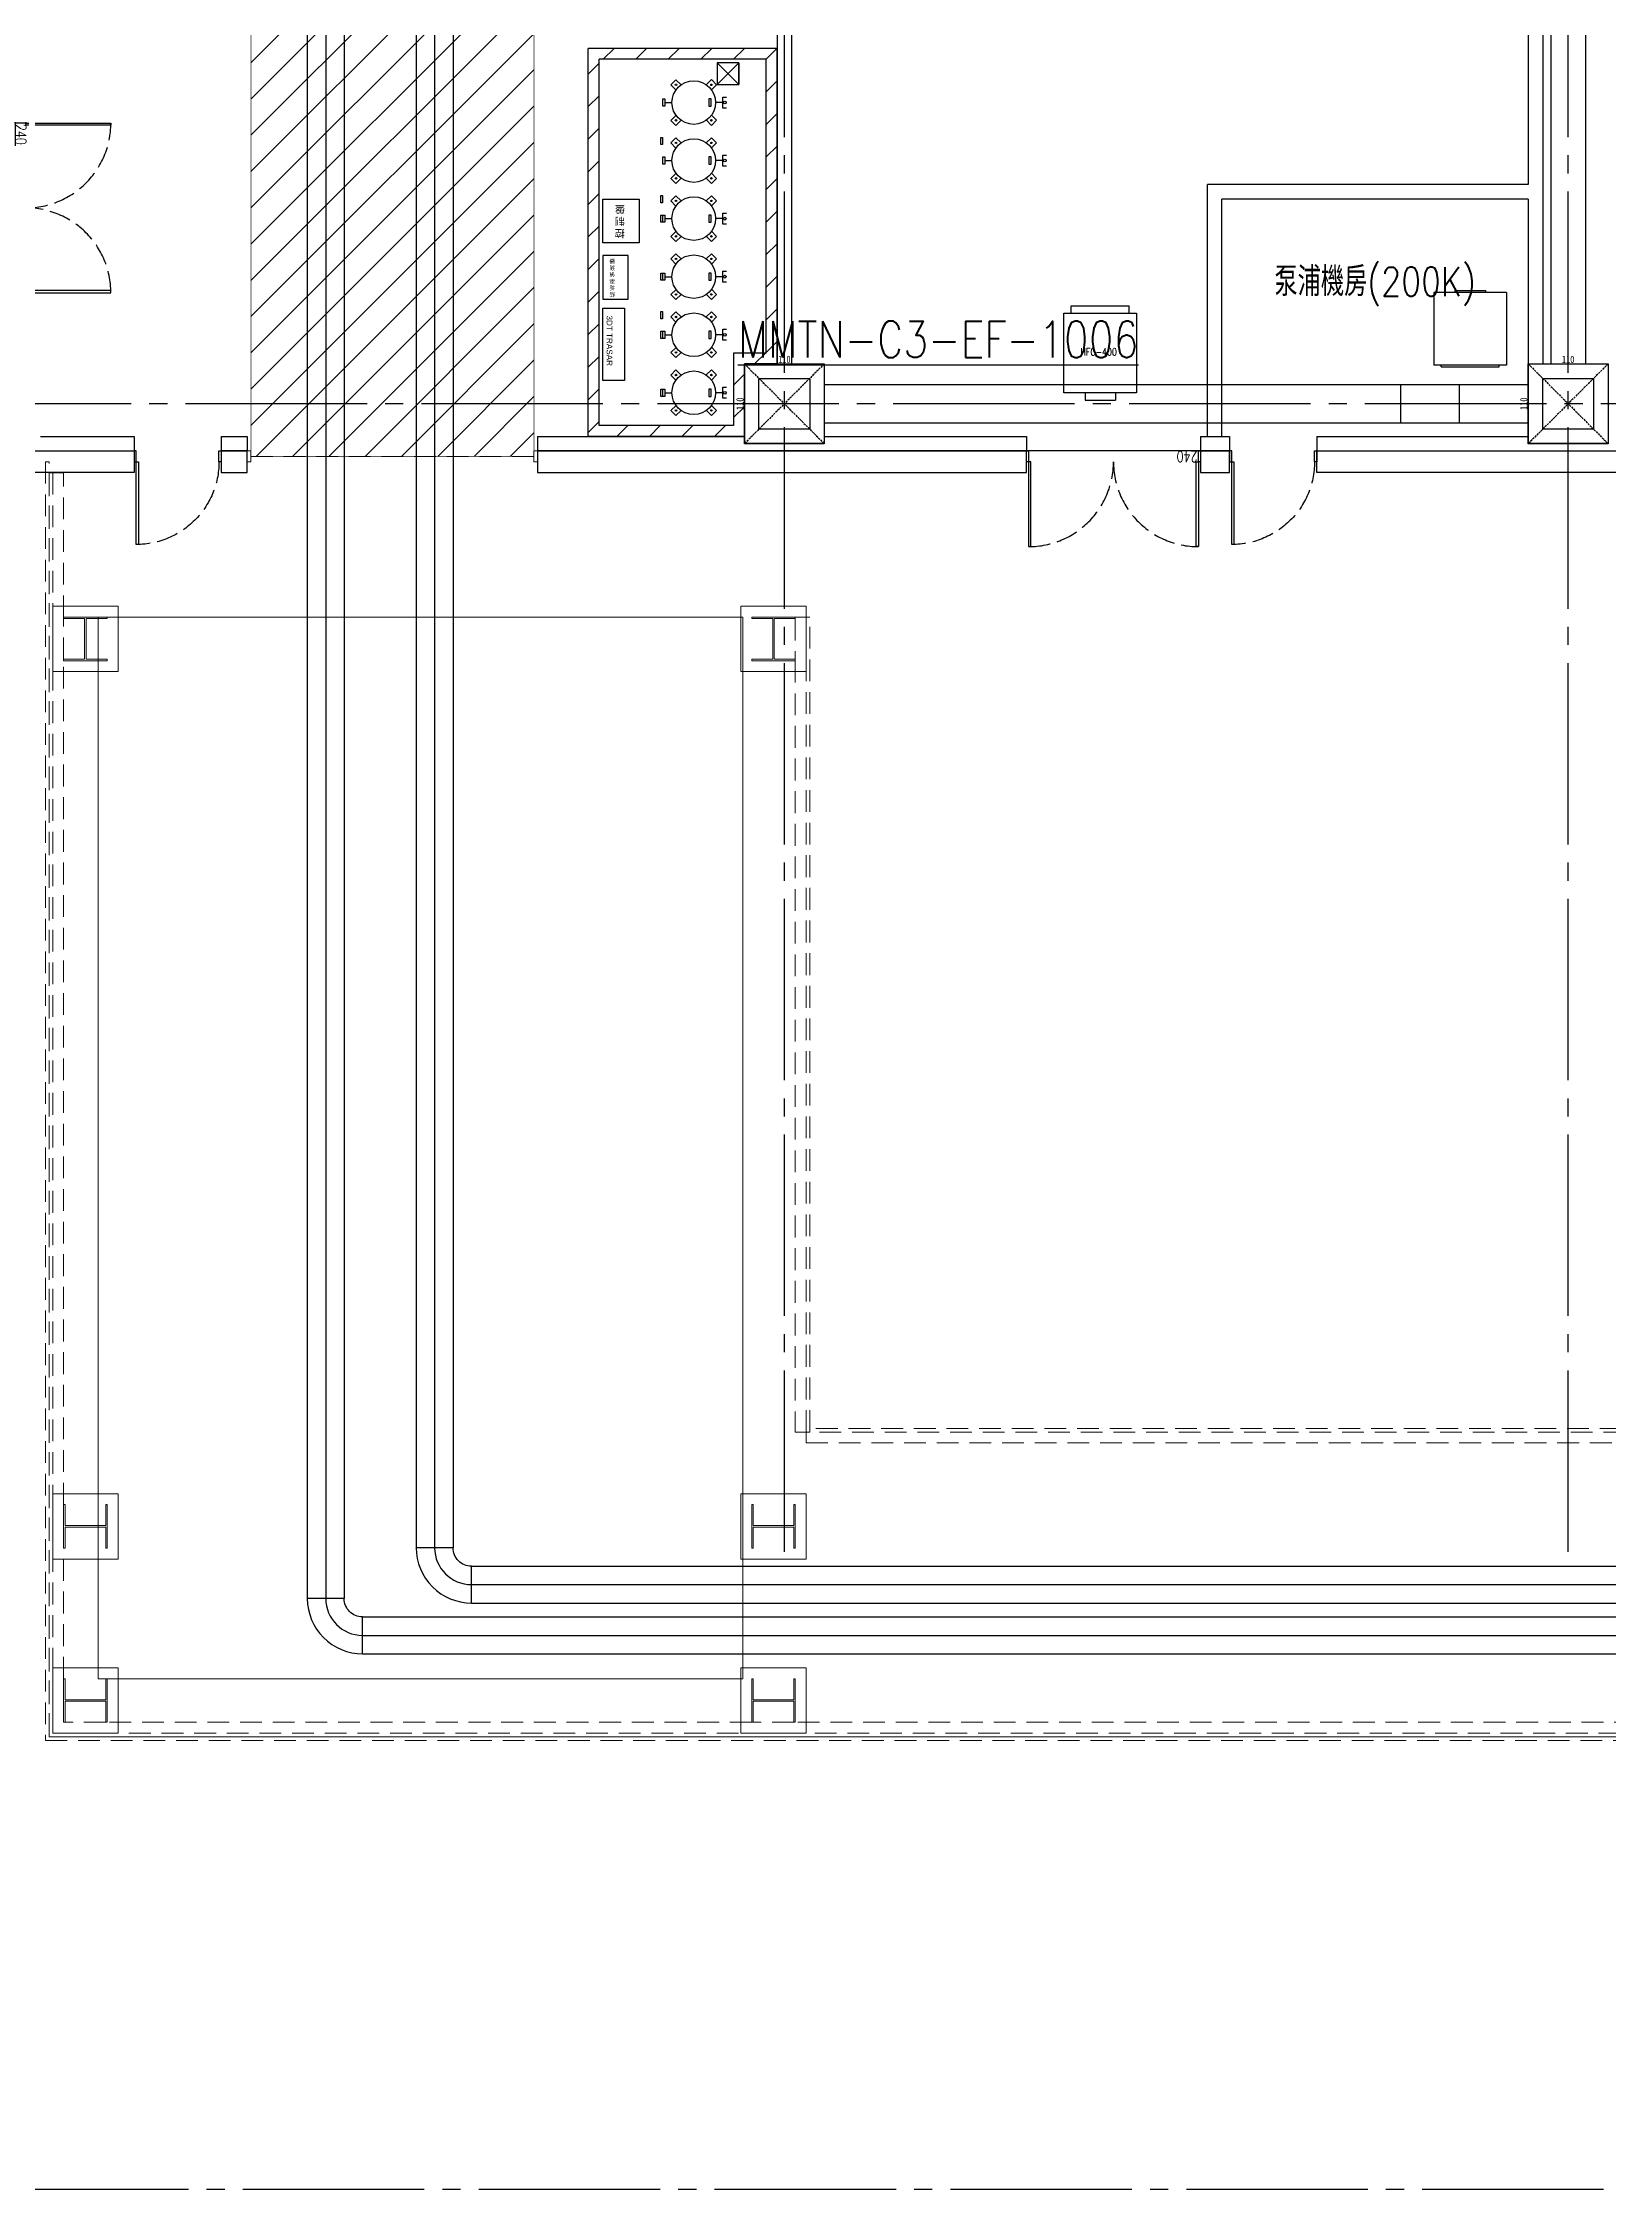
# Model space of a CAD drawing. Extents: x -18489 to 27370, y -8745 to 11880.
# Drawn here: x -16140 to -13983, y -1599 to 1360 of the extents above; entities that cross this region are included whole.
import ezdxf
from ezdxf.enums import TextEntityAlignment as Align

# ---------------------------------------------------------------- set-up
doc = ezdxf.new("R2010")
doc.units = 0
doc.header["$LTSCALE"] = 100
for name, pattern in [('X-CUB3-L10$0$4', [2, 1.25, -0.25, 0.25, -0.25]), ('X-CUB3-L10$0$COL-CEN-LIN', [3.25, 2.5, -0.25, 0.25, -0.25]), ('X-CUB3-L10$0$HIDDEN', [0.4, 0.3, -0.1]), ('X-CUB3-L10$0$JJP_虛線(退縮線、投影線、地下室範圍、非屬本工程、圖面分區)', [0.45, 0.3, -0.15])]:
    doc.linetypes.add(name, pattern=pattern)
for name, color, linetype in [('188K-SM-03-F10-MECH-EQ-Y2257103$0$0 Xref', 8, 'Continuous'), ('188K-SM-03-F10-MECH-EQ-Y2257103$0$Micron CUP L10 CDA EQU$0$M MOVE-IN AREA', 8, 'Continuous'), ('188K-SM-03-F10-MECH-EQ-Y2257103$0$Micron CUP L10 HVAC EQU$0$M-MECH-EQU', 136, 'Continuous'), ('188K-SM-03-F10-MECH-EQ-Y2257103$0$Micron CUP L10 HVAC EQU$0$M-PHASE1 AREA', 252, 'Continuous'), ('188K-SM-07-F10-MECH-WWR-PIPE-Y2257103$0$M-P-PIPE-29', 6, 'Continuous'), ('188K-SM-07-F10-MECH-WWR-PIPE-Y2257103$0$M-P-PIPE-35', 1, 'Continuous'), ('X-CUB3-L10$0$A-WALL-EX.Newcub', 8, 'Continuous'), ('X-CUB3-L10$0$BEAM-RC(P)', 8, 'Continuous'), ('X-CUB3-L10$0$CCL', 8, 'X-CUB3-L10$0$COL-CEN-LIN'), ('X-CUB3-L10$0$COL', 8, 'Continuous'), ('X-CUB3-L10$0$COL-S', 8, 'Continuous'), ('X-CUB3-L10$0$Door', 8, 'Continuous'), ('X-CUB3-L10$0$S-管架新.Newcub', 8, 'Continuous'), ('X-CUB3-L10$0$S-管橋立面.Newcub', 8, 'Continuous'), ('X-CUB3-L10$0$S-管橋結構.Newcub', 8, 'Continuous'), ('X-CUB3-L10$0$SITE-BDG', 8, 'X-CUB3-L10$0$4'), ('X-CUB3-L10$0$WALL-DR', 8, 'Continuous'), ('X-CUB3-L10$0$WALL-G', 8, 'Continuous'), ('X-CUB3-L10$0$WALL-RC', 8, 'Continuous')]:
    doc.layers.add(name, color=color, linetype=linetype)
doc.styles.add('188K-SM-03-F10-MECH-EQ-Y2257103$0$Micron CUP L10 HVAC EQU$0$14P5-XCMMQ10$0$14P5-XCMMQ10$0$W', font='SIMPLEX')
doc.styles.add('188K-SM-03-F10-MECH-EQ-Y2257103$0$Micron CUP L10 HVAC EQU$0$AA-TXT', font='simplex.shx', dxfattribs={"bigfont": 'china.shx'})
doc.styles.add('188K-SM-03-F10-MECH-EQ-Y2257103$0$Micron CUP L10 HVAC EQU$0$DAYUS', font='simplex', dxfattribs={"width": 0.8, "bigfont": 'DAYUXP'})
doc.styles.add('188K-SM-03-F10-MECH-EQ-Y2257103$0$Micron CUP L10 HVAC EQU$0$Standard', font='arial.ttf')
doc.styles.add('X-CUB3-L10$0$CHINA', font='simplex.shx', dxfattribs={"width": 0.75, "bigfont": 'chineset.shx'})
doc.styles.add('X-CUB3-L10$0$DIM', font='', dxfattribs={"width": 0.8})
doc.styles.get('X-CUB3-L10$0$DIM').set_extended_font_data('MingLiU')
doc.dimstyles.new('X-CUB3-L10$0$0-Defpoint', dxfattribs={"dimtxt": 15, "dimasz": 0.5, "dimexe": 0.5, "dimexo": 0.5, "dimgap": 0.5, "dimtad": 1, "dimdsep": 46, "dimtxsty": 'X-CUB3-L10$0$CHINA', "dimblk": 'X-CUB3-L10$0$_None', "dimcen": 10, "dimclrd": 256, "dimclre": 256, "dimclrt": 256, "dimadec": 0, "dimazin": 0, "dimtfac": 1, "dimtix": 1, "dimtmove": 2, "dimatfit": 3, "dimldrblk": 'X-CUB3-L10$0$_None', "dimfxl": 0.5, "dimtolj": 1, "dimtzin": 0, "dimarcsym": 0})
doc.dimstyles.new('X-CUB3-L10$0$JJP_005_defpoint', dxfattribs={"dimtxt": 20, "dimasz": 0.5, "dimexe": 0.5, "dimexo": 0.5, "dimgap": 0.5, "dimtad": 1, "dimdsep": 46, "dimtxsty": 'X-CUB3-L10$0$DIM', "dimblk": 'X-CUB3-L10$0$_None', "dimcen": 10, "dimclrd": 256, "dimclre": 256, "dimclrt": 256, "dimadec": 0, "dimazin": 0, "dimtfac": 1, "dimtix": 1, "dimtmove": 2, "dimatfit": 3, "dimldrblk": 'X-CUB3-L10$0$_None', "dimfxl": 0.5, "dimtolj": 1, "dimtzin": 0, "dimarcsym": 0})

# ---------------------------------------------------------------- blocks, each defined once
blk = doc.blocks.new('*D451')
at = {"layer": 'DefPoints', "lineweight": -2, "transparency": 16777216}
blk.add_line((0, 0), (110, 0), dxfattribs=at)
at = {"layer": 'DefPoints', "color": 0, "transparency": 16777216}
for p in [(0, 0), (110, 0), (110, 0)]:
    blk.add_point(p, dxfattribs=at)
at = {"layer": 'DefPoints', "transparency": 16777216, "insert": (55, 6.1), "char_height": 10, "attachment_point": 5, "style": 'X-CUB3-L10$0$DIM'}
blk.add_mtext('\\A1;110', dxfattribs=at)
blk = doc.blocks.new('X-CUB3-L10$0$_None')
blk = doc.blocks.new('*D452')
at = {"layer": 'DefPoints', "lineweight": -2, "transparency": 16777216}
blk.add_line((0, 0), (0, -110), dxfattribs=at)
at = {"layer": 'DefPoints', "color": 0, "transparency": 16777216}
for p in [(0, 0), (0, -110), (0, -110)]:
    blk.add_point(p, dxfattribs=at)
at = {"layer": 'DefPoints', "transparency": 16777216, "insert": (-6.1, -55), "char_height": 10, "attachment_point": 5, "rotation": 90, "style": 'X-CUB3-L10$0$DIM'}
blk.add_mtext('\\A1;110', dxfattribs=at)
blk = doc.blocks.new('X-CUB3-L10$0$板_2_1', base_point=(-16063.5, -895))
at = {"layer": 'X-CUB3-L10$0$S-管架新.Newcub', "color": 15, "lineweight": 0, "flags": 128}
blk.add_lwpolyline([(-16063.5, -895), (-15175.5, -895), (-15175.5, -715), (-15175.5, 568.3), (-16063.5, 568.3)], close=True, dxfattribs=at)
blk = doc.blocks.new('X-CUB3-L10$0$牆_46_1', base_point=(-16111.2, 767.4))
at = {"layer": 'X-CUB3-L10$0$S-管橋立面.Newcub', "color": 12, "linetype": 'X-CUB3-L10$0$JJP_虛線(退縮線、投影線、地下室範圍、非屬本工程、圖面分區)', "lineweight": 0}
for p, q in [((-16126.2, 767.4), (-16126.2, -955)), ((-16126.2, -955), (-16126.2, -970))]:
    blk.add_line(p, q, dxfattribs=at)
at = {"layer": 'X-CUB3-L10$0$S-管橋立面.Newcub', "color": 12, "linetype": 'X-CUB3-L10$0$JJP_虛線(退縮線、投影線、地下室範圍、非屬本工程、圖面分區)', "lineweight": 0, "flags": 128}
for points in [[(-16131.2, 767.4), (-16131.2, -970)], [(-16131.2, 767.4), (-16126.2, 767.4)], [(-16126.2, 767.4), (-16111.2, 767.4)], [(-16111.2, 568.3), (-16111.2, 767.4)], [(-16111.2, 510.3), (-16111.2, 566.3)], [(-16111.2, -655), (-16111.2, 508.3)], [(-16111.2, -895), (-16111.2, -715)]]:
    blk.add_lwpolyline(points, dxfattribs=at)
blk = doc.blocks.new('X-CUB3-L10$0$牆_47_1', base_point=(-15088.1, -570))
at = {"layer": 'X-CUB3-L10$0$S-管橋立面.Newcub', "color": 12, "linetype": 'X-CUB3-L10$0$JJP_虛線(退縮線、投影線、地下室範圍、非屬本工程、圖面分區)', "lineweight": 0}
blk.add_line((-9414.6, -555), (-15088.1, -555), dxfattribs=at)
at = {"layer": 'X-CUB3-L10$0$S-管橋立面.Newcub', "color": 12, "linetype": 'X-CUB3-L10$0$JJP_虛線(退縮線、投影線、地下室範圍、非屬本工程、圖面分區)', "lineweight": 0, "flags": 128}
for points in [[(-9419.6, -550), (-15088.1, -550)], [(-15088.1, -550), (-15088.1, -555)], [(-15088.1, -555), (-15088.1, -570)], [(-15088.1, -570), (-9399.6, -570)]]:
    blk.add_lwpolyline(points, dxfattribs=at)
blk = doc.blocks.new('X-CUB3-L10$0$牆_48_1', base_point=(-15103.1, 568.3))
at = {"layer": 'X-CUB3-L10$0$S-管橋立面.Newcub', "color": 12, "linetype": 'X-CUB3-L10$0$JJP_虛線(退縮線、投影線、地下室範圍、非屬本工程、圖面分區)', "lineweight": 0}
blk.add_line((-15088.1, -555), (-15088.1, 568.3), dxfattribs=at)
at = {"layer": 'X-CUB3-L10$0$S-管橋立面.Newcub', "color": 12, "linetype": 'X-CUB3-L10$0$JJP_虛線(退縮線、投影線、地下室範圍、非屬本工程、圖面分區)', "lineweight": 0, "flags": 128}
for points in [[(-15088.1, 568.3), (-15103.1, 568.3)], [(-15103.1, 566.3), (-15103.1, 510.3)], [(-15083.1, 568.3), (-15088.1, 568.3)], [(-15083.1, -555), (-15083.1, 568.3)], [(-15103.1, 508.3), (-15103.1, -555)], [(-15088.1, -555), (-15103.1, -555)], [(-15083.1, -555), (-15088.1, -555)]]:
    blk.add_lwpolyline(points, dxfattribs=at)
blk = doc.blocks.new('X-CUB3-L10$0$牆_210_1', base_point=(-16131.2, 782.4))
at = {"layer": 'X-CUB3-L10$0$A-WALL-EX.Newcub', "color": 12, "linetype": 'X-CUB3-L10$0$JJP_虛線(退縮線、投影線、地下室範圍、非屬本工程、圖面分區)', "lineweight": 0, "flags": 128}
for points in [[(-16136.2, 782.4), (-16136.2, -975)], [(-16136.2, 782.4), (-16131.2, 782.4)], [(-16131.2, -975), (-16131.2, 782.4)]]:
    blk.add_lwpolyline(points, dxfattribs=at)
blk = doc.blocks.new('X-CUB3-L10$0$柱_35_1', base_point=(-16111.2, -685))
at = {"layer": 'X-CUB3-L10$0$S-管橋結構.Newcub', "color": 2, "lineweight": 0, "flags": 128}
blk.add_lwpolyline([(-16111.2, -715), (-16109.2, -715), (-16109.2, -686), (-16053.2, -686), (-16053.2, -715), (-16051.2, -715), (-16051.2, -655), (-16053.2, -655), (-16053.2, -684), (-16109.2, -684), (-16109.2, -655), (-16111.2, -655)], close=True, dxfattribs=at)
blk = doc.blocks.new('X-CUB3-L10$0$柱_36_1', base_point=(-15103.1, -925))
at = {"layer": 'X-CUB3-L10$0$S-管橋結構.Newcub', "color": 2, "lineweight": 0, "flags": 128}
blk.add_lwpolyline([(-15103.1, -895), (-15105.1, -895), (-15105.1, -924), (-15161.1, -924), (-15161.1, -895), (-15163.1, -895), (-15163.1, -955), (-15161.1, -955), (-15161.1, -926), (-15105.1, -926), (-15105.1, -955), (-15103.1, -955)], close=True, dxfattribs=at)
blk = doc.blocks.new('X-CUB3-L10$0$柱_37_1', base_point=(-15103.1, -685))
at = {"layer": 'X-CUB3-L10$0$S-管橋結構.Newcub', "color": 2, "lineweight": 0, "flags": 128}
blk.add_lwpolyline([(-15103.1, -655), (-15105.1, -655), (-15105.1, -684), (-15161.1, -684), (-15161.1, -655), (-15163.1, -655), (-15163.1, -715), (-15161.1, -715), (-15161.1, -686), (-15105.1, -686), (-15105.1, -715), (-15103.1, -715)], close=True, dxfattribs=at)
blk = doc.blocks.new('X-CUB3-L10$0$柱_39_1', base_point=(-15133.1, 568.3))
at = {"layer": 'X-CUB3-L10$0$S-管橋結構.Newcub', "color": 2, "lineweight": 0, "flags": 128}
blk.add_lwpolyline([(-15163.1, 568.3), (-15163.1, 566.3), (-15134.1, 566.3), (-15134.1, 510.3), (-15163.1, 510.3), (-15163.1, 508.3), (-15103.1, 508.3), (-15103.1, 510.3), (-15132.1, 510.3), (-15132.1, 566.3), (-15103.1, 566.3), (-15103.1, 568.3)], close=True, dxfattribs=at)
blk = doc.blocks.new('X-CUB3-L10$0$柱_40_1', base_point=(-16111.2, -925))
at = {"layer": 'X-CUB3-L10$0$S-管橋結構.Newcub', "color": 2, "lineweight": 0, "flags": 128}
blk.add_lwpolyline([(-16111.2, -955), (-16109.2, -955), (-16109.2, -926), (-16053.2, -926), (-16053.2, -955), (-16051.2, -955), (-16051.2, -895), (-16053.2, -895), (-16053.2, -924), (-16109.2, -924), (-16109.2, -895), (-16111.2, -895)], close=True, dxfattribs=at)
blk = doc.blocks.new('X-CUB3-L10$0$柱_41_1', base_point=(-16081.2, -685))
at = {"layer": 'X-CUB3-L10$0$S-管橋結構.Newcub', "color": 1, "lineweight": 0, "flags": 128}
blk.add_lwpolyline([(-16126.2, -730), (-16036.2, -730), (-16036.2, -640), (-16126.2, -640)], close=True, dxfattribs=at)
blk = doc.blocks.new('X-CUB3-L10$0$柱_42_1', base_point=(-16081.2, -925))
at = {"layer": 'X-CUB3-L10$0$S-管橋結構.Newcub', "color": 1, "lineweight": 0, "flags": 128}
blk.add_lwpolyline([(-16126.2, -970), (-16036.2, -970), (-16036.2, -880), (-16126.2, -880)], close=True, dxfattribs=at)
blk = doc.blocks.new('X-CUB3-L10$0$柱_43_1', base_point=(-15133.1, -685))
at = {"layer": 'X-CUB3-L10$0$S-管橋結構.Newcub', "color": 1, "lineweight": 0, "flags": 128}
blk.add_lwpolyline([(-15178.1, -730), (-15088.1, -730), (-15088.1, -640), (-15178.1, -640)], close=True, dxfattribs=at)
blk = doc.blocks.new('X-CUB3-L10$0$柱_44_1', base_point=(-15133.1, -925))
at = {"layer": 'X-CUB3-L10$0$S-管橋結構.Newcub', "color": 1, "lineweight": 0, "flags": 128}
blk.add_lwpolyline([(-15178.1, -970), (-15088.1, -970), (-15088.1, -880), (-15178.1, -880)], close=True, dxfattribs=at)
blk = doc.blocks.new('X-CUB3-L10$0$柱_45_1', base_point=(-16081.2, 538.3))
at = {"layer": 'X-CUB3-L10$0$S-管橋結構.Newcub', "color": 1, "lineweight": 0, "flags": 128}
blk.add_lwpolyline([(-16126.2, 493.3), (-16036.2, 493.3), (-16036.2, 583.3), (-16126.2, 583.3)], close=True, dxfattribs=at)
blk = doc.blocks.new('X-CUB3-L10$0$柱_46_1', base_point=(-15133.1, 538.3))
at = {"layer": 'X-CUB3-L10$0$S-管橋結構.Newcub', "color": 1, "lineweight": 0, "flags": 128}
blk.add_lwpolyline([(-15178.1, 493.3), (-15088.1, 493.3), (-15088.1, 583.3), (-15178.1, 583.3)], close=True, dxfattribs=at)
blk = doc.blocks.new('*D474')
at = {"layer": 'DefPoints', "lineweight": -2, "transparency": 16777216}
blk.add_line((7569.4, 6793.1), (7809.4, 6793.1), dxfattribs=at)
at = {"layer": 'DefPoints', "color": 0, "transparency": 16777216}
for p in [(7569.4, 6793.1), (7809.4, 6793.1), (7809.4, 6793.1)]:
    blk.add_point(p, dxfattribs=at)
at = {"layer": 'DefPoints', "transparency": 16777216, "insert": (7588, 6801.1), "char_height": 15, "attachment_point": 5, "style": 'X-CUB3-L10$0$CHINA'}
blk.add_mtext('\\A1;240', dxfattribs=at)
blk = doc.blocks.new('*D470')
at = {"layer": 'DefPoints', "lineweight": -2, "transparency": 16777216}
blk.add_line((0, 0), (120, 0), dxfattribs=at)
at = {"layer": 'DefPoints', "color": 0, "transparency": 16777216}
for p in [(0, 0), (120, 0), (120, 0)]:
    blk.add_point(p, dxfattribs=at)
at = {"layer": 'DefPoints', "transparency": 16777216, "insert": (18.5, 8), "char_height": 15, "attachment_point": 5, "style": 'X-CUB3-L10$0$CHINA'}
blk.add_mtext('\\A1;120', dxfattribs=at)
blk = doc.blocks.new('188K-SM-03-F10-MECH-EQ-Y2257103$0$Micron CUP L10 HVAC EQU$0$HFC-315')
for p, q in [((31160.4, 20684.5), (31240.4, 20684.5)), ((31160.4, 20674.5), (31160.4, 20684.5)), ((31240.4, 20674.5), (31240.4, 20684.5)), ((31150.4, 20674.5), (31250.4, 20674.5)), ((31150.4, 20564.5), (31150.4, 20674.5)), ((31250.4, 20674.5), (31250.4, 20564.5)), ((31250.4, 20564.5), (31150.4, 20564.5)), ((31179.4, 20564.5), (31179.4, 20554.5)), ((31221.4, 20564.5), (31221.4, 20554.5)), ((31179.4, 20554.5), (31221.4, 20554.5))]:
    blk.add_line(p, q)
at = {"style": '188K-SM-03-F10-MECH-EQ-Y2257103$0$Micron CUP L10 HVAC EQU$0$DAYUS', "width": 0.8}
blk.add_text('HFC-400', height=9.96, dxfattribs=at).set_placement((31173.1, 20615.9))
blk = doc.blocks.new('188K-SM-03-F10-MECH-EQ-Y2257103$0$Micron CUP L10 HVAC EQU$0$A$C0c53ceb0')
at = {"layer": '188K-SM-03-F10-MECH-EQ-Y2257103$0$Micron CUP L10 HVAC EQU$0$M-PHASE1 AREA'}
h = blk.add_hatch(dxfattribs=at)
h.set_pattern_fill('ANSI31', color=256, scale=100)
h.set_pattern_definition([(45, (161431.5, -9174.57), (-224.5064, 224.5064), [])])
h.paths.add_polyline_path([(10150, 4350.00847), (7550.04413, 4350.00847), (7550.04413, -999.98311), (9700, -999.98311), (9700, -0.00002), (10150, -0.00002)])
h.paths.add_polyline_path([(10000, 4200.00847), (7700.04413, 4200.00847), (7700.04413, -849.98311), (9550, -849.98311), (9550, 149.99998), (10000, 149.99998)], flags=16)
for p, q in [((10150, 4350.00847), (7550.04413, 4350.00847)), ((7550.04413, -999.98311), (7550.04413, 4350.00847)), ((10000, 4200.00847), (7700.04413, 4200.00847)), ((7700.04413, -849.98311), (7700.04413, 4200.00847)), ((9625.55038, 4151.19392), (9325.55038, 3851.19392)), ((9325.55038, 4151.19392), (9625.55038, 3851.19392)), ((9625.55038, 4151.19392), (9625.55038, 3851.19392)), ((10000, 149.99998), (10000, 4200.00847)), ((10150, -0.00002), (10150, 4350.00847)), ((8687.08378, 3847.11945), (8757.79446, 3917.83013)), ((8757.79446, 3776.40877), (8687.08378, 3847.11945)), ((8757.79446, 3917.83013), (8828.50514, 3847.11945)), ((9175.53781, 3847.94184), (9246.24849, 3918.65252)), ((9246.24849, 3918.65252), (9316.95917, 3847.94184)), ((9316.95917, 3847.94184), (9246.24849, 3777.23116)), ((8602.3148, 3602.5991), (8702.3148, 3602.5991)), ((9402.3148, 3602.5991), (9302.3148, 3602.5991)), ((9402.3148, 3527.5991), (9402.3148, 3677.5991)), ((9402.3148, 3677.5991), (9452.3148, 3677.5991)), ((8758.38112, 3427.96704), (8687.67044, 3357.25636)), ((8687.67044, 3357.25636), (8756.97207, 3287.95474)), ((8756.97207, 3287.95474), (8827.68274, 3358.66541)), ((9176.12447, 3358.07876), (9246.83515, 3287.36808)), ((9317.54583, 3358.07876), (9246.83515, 3428.78943)), ((9246.83515, 3287.36808), (9317.54583, 3358.07876)), ((9452.3148, 3527.5991), (9402.3148, 3527.5991)), ((8687.08378, 3047.11945), (8757.79446, 3117.83013)), ((8757.79446, 2976.40877), (8687.08378, 3047.11945)), ((8757.79446, 3117.83013), (8828.50514, 3047.11945)), ((9175.53781, 3047.94184), (9246.24849, 3118.65252)), ((9246.24849, 3118.65252), (9316.95917, 3047.94184)), ((9316.95917, 3047.94184), (9246.24849, 2977.23116)), ((8602.3148, 2802.5991), (8702.3148, 2802.5991)), ((9402.3148, 2802.5991), (9302.3148, 2802.5991)), ((9402.3148, 2727.5991), (9402.3148, 2877.5991)), ((9402.3148, 2877.5991), (9452.3148, 2877.5991)), ((9452.3148, 2727.5991), (9402.3148, 2727.5991)), ((7700.04413, -261.29698), (7700.04413, 2662.32878)), ((8758.38112, 2627.96704), (8687.67044, 2557.25636)), ((8687.67044, 2557.25636), (8756.97207, 2487.95474)), ((8756.97207, 2487.95474), (8827.68274, 2558.66541)), ((9176.12447, 2558.07876), (9246.83515, 2487.36808)), ((9317.54583, 2558.07876), (9246.83515, 2628.78943)), ((9246.83515, 2487.36808), (9317.54583, 2558.07876)), ((8687.08378, 2247.11945), (8757.79446, 2317.83013)), ((8757.79446, 2176.40877), (8687.08378, 2247.11945)), ((8757.79446, 2317.83013), (8828.50514, 2247.11945)), ((9175.53781, 2247.94184), (9246.24849, 2318.65252)), ((9246.24849, 2318.65252), (9316.95917, 2247.94184)), ((9316.95917, 2247.94184), (9246.24849, 2177.23116)), ((9402.3148, 1927.5991), (9402.3148, 2077.5991)), ((9402.3148, 2077.5991), (9452.3148, 2077.5991)), ((8602.3148, 2002.5991), (8702.3148, 2002.5991)), ((8758.38112, 1827.96704), (8687.67044, 1757.25636)), ((9317.54583, 1758.07876), (9246.83515, 1828.78943)), ((9402.3148, 2002.5991), (9302.3148, 2002.5991)), ((9452.3148, 1927.5991), (9402.3148, 1927.5991)), ((8100.04413, 1493.11007), (7750.04413, 1493.11007)), ((8687.08378, 1447.11945), (8757.79446, 1517.83013)), ((8687.08378, 1447.11945), (8757.79446, 1517.83013)), ((8687.67044, 1757.25636), (8756.97207, 1687.95474)), ((8756.97207, 1687.95474), (8827.68274, 1758.66541)), ((8757.79446, 1517.83013), (8828.50514, 1447.11945)), ((8757.79446, 1517.83013), (8828.50514, 1447.11945)), ((9175.53781, 1447.94184), (9246.24849, 1518.65252)), ((9175.53781, 1447.94184), (9246.24849, 1518.65252)), ((9176.12447, 1758.07876), (9246.83515, 1687.36808)), ((9246.24849, 1518.65252), (9316.95917, 1447.94184)), ((9246.24849, 1518.65252), (9316.95917, 1447.94184)), ((9246.83515, 1687.36808), (9317.54583, 1758.07876)), ((8602.3148, 1202.5991), (8702.3148, 1202.5991)), ((8757.79446, 1376.40877), (8687.08378, 1447.11945)), ((8757.79446, 1376.40877), (8687.08378, 1447.11945)), ((9316.95917, 1447.94184), (9246.24849, 1377.23116)), ((9316.95917, 1447.94184), (9246.24849, 1377.23116)), ((9402.3148, 1202.5991), (9302.3148, 1202.5991)), ((9402.3148, 1127.5991), (9402.3148, 1277.5991)), ((9402.3148, 1277.5991), (9452.3148, 1277.5991)), ((8758.38112, 1027.96704), (8687.67044, 957.25636)), ((8687.67044, 957.25636), (8756.97207, 887.95474)), ((8756.97207, 887.95474), (8827.68274, 958.66541)), ((9176.12447, 958.07876), (9246.83515, 887.36808)), ((9317.54583, 958.07876), (9246.83515, 1028.78943)), ((9246.83515, 887.36808), (9317.54583, 958.07876)), ((9452.3148, 1127.5991), (9402.3148, 1127.5991)), ((20200, 984.79023), (19200, 984.79023)), ((19200, 984.79023), (19200, -15.20977)), ((19490, 1009.79023), (19910, 1009.79023)), ((19490, 1009.79023), (19490, 984.79023)), ((19910, 1009.79023), (19910, 984.79023)), ((20200, 984.79023), (20200, -15.20977)), ((8687.08378, 647.11945), (8757.79446, 717.83013)), ((8757.79446, 576.40877), (8687.08378, 647.11945)), ((8757.79446, 717.83013), (8828.50514, 647.11945)), ((9175.53781, 647.94184), (9246.24849, 718.65252)), ((9246.24849, 718.65252), (9316.95917, 647.94184)), ((9316.95917, 647.94184), (9246.24849, 577.23116)), ((8602.3148, 402.5991), (8702.3148, 402.5991)), ((9402.3148, 402.5991), (9302.3148, 402.5991)), ((9402.3148, 327.5991), (9402.3148, 477.5991)), ((9402.3148, 477.5991), (9452.3148, 477.5991)), ((9452.3148, 327.5991), (9402.3148, 327.5991)), ((8758.38112, 227.96704), (8687.67044, 157.25636)), ((8687.67044, 157.25636), (8756.97207, 87.95474)), ((8756.97207, 87.95474), (8827.68274, 158.66541)), ((9176.12447, 158.07876), (9246.83515, 87.36808)), ((9317.54583, 158.07876), (9246.83515, 228.78943)), ((9246.83515, 87.36808), (9317.54583, 158.07876)), ((9550, 149.99998), (9550, -849.98311)), ((10000, 149.99998), (9550, 149.99998)), ((8687.08378, -152.88055), (8757.79446, -82.16987)), ((8687.08378, -152.88055), (8757.79446, -82.16987)), ((8757.79446, -223.59123), (8687.08378, -152.88055)), ((8757.79446, -223.59123), (8687.08378, -152.88055)), ((8757.79446, -82.16987), (8828.50514, -152.88055)), ((8757.79446, -82.16987), (8828.50514, -152.88055)), ((9175.53781, -152.05816), (9246.24849, -81.34748)), ((9175.53781, -152.05816), (9246.24849, -81.34748)), ((9246.24849, -81.34748), (9316.95917, -152.05816)), ((9246.24849, -81.34748), (9316.95917, -152.05816)), ((9316.95917, -152.05816), (9246.24849, -222.76884)), ((9316.95917, -152.05816), (9246.24849, -222.76884)), ((9700, -0.00002), (9700, -999.98311)), ((10150, -0.00002), (9700, -0.00002)), ((20200, -15.20977), (19200, -15.20977)), ((19300, -40.20977), (19300, -15.20977)), ((19300, -40.20977), (20100, -40.20977)), ((20100, -40.20977), (20100, -15.20977)), ((8602.3148, -397.4009), (8702.3148, -397.4009)), ((8758.38112, -572.03296), (8687.67044, -642.74364)), ((9317.54583, -641.92124), (9246.83515, -571.21057)), ((9402.3148, -397.4009), (9302.3148, -397.4009)), ((9402.3148, -472.4009), (9402.3148, -322.4009)), ((9402.3148, -322.4009), (9452.3148, -322.4009)), ((9452.3148, -472.4009), (9402.3148, -472.4009)), ((9550, -849.98311), (7700.04413, -849.98311)), ((8687.67044, -642.74364), (8756.97207, -712.04526)), ((8756.97207, -712.04526), (8827.68274, -641.33459)), ((9176.12447, -641.92124), (9246.83515, -712.63192)), ((9246.83515, -712.63192), (9317.54583, -641.92124)), ((9700, -999.98311), (7550.04413, -999.98311))]:
    blk.add_line(p, q, dxfattribs=at)
for points in [[(9325.55038, 3851.19392), (9625.55038, 3851.19392), (9625.55038, 4151.19392), (9325.55038, 4151.19392)], [(8602.3148, 3652.5991), (8602.3148, 3552.5991), (8577.3148, 3552.5991), (8577.3148, 3652.5991)], [(9212.3148, 3552.5991), (9242.3148, 3552.5991), (9242.3148, 3652.53614), (9212.3148, 3652.5991)], [(8574.3148, 3122.5991), (8574.3148, 3022.5991), (8549.3148, 3022.5991), (8549.3148, 3122.5991)], [(8602.3148, 2852.5991), (8602.3148, 2752.5991), (8577.3148, 2752.5991), (8577.3148, 2852.5991)], [(9212.3148, 2752.5991), (9242.3148, 2752.5991), (9242.3148, 2852.53614), (9212.3148, 2852.5991)], [(7750.04413, 2270.92954), (8250.04413, 2270.92954), (8250.04413, 1670.92947), (7750.04413, 1670.92947)], [(8574.3148, 2322.5991), (8574.3148, 2222.5991), (8549.3148, 2222.5991), (8549.3148, 2322.5991)], [(8574.3148, 2052.5991), (8574.3148, 1952.5991), (8549.3148, 1952.5991), (8549.3148, 2052.5991)], [(8602.3148, 2052.5991), (8602.3148, 1952.5991), (8577.3148, 1952.5991), (8577.3148, 2052.5991)], [(9212.3148, 1952.5991), (9242.3148, 1952.5991), (9242.3148, 2052.53614), (9212.3148, 2052.5991)], [(8574.3148, 1252.5991), (8574.3148, 1152.5991), (8549.3148, 1152.5991), (8549.3148, 1252.5991)], [(8602.3148, 1252.5991), (8602.3148, 1152.5991), (8577.3148, 1152.5991), (8577.3148, 1252.5991)], [(9212.3148, 1152.5991), (9242.3148, 1152.5991), (9242.3148, 1252.53614), (9212.3148, 1252.5991)], [(7750.04413, 769.4843), (8050.04413, 769.4843), (8050.04413, -230.5157), (7750.04413, -230.5157)], [(8574.3148, 722.5991), (8574.3148, 622.5991), (8549.3148, 622.5991), (8549.3148, 722.5991)], [(8574.3148, 452.5991), (8574.3148, 352.5991), (8549.3148, 352.5991), (8549.3148, 452.5991)], [(8602.3148, 452.5991), (8602.3148, 352.5991), (8577.3148, 352.5991), (8577.3148, 452.5991)], [(9212.3148, 352.5991), (9242.3148, 352.5991), (9242.3148, 452.53614), (9212.3148, 452.5991)], [(8574.3148, -347.4009), (8574.3148, -447.4009), (8549.3148, -447.4009), (8549.3148, -347.4009)], [(8602.3148, -347.4009), (8602.3148, -447.4009), (8577.3148, -447.4009), (8577.3148, -347.4009)], [(9212.3148, -447.4009), (9242.3148, -447.4009), (9242.3148, -347.46386), (9212.3148, -347.4009)]]:
    blk.add_lwpolyline(points, close=True, dxfattribs=at)
at = {"layer": '188K-SM-03-F10-MECH-EQ-Y2257103$0$Micron CUP L10 HVAC EQU$0$M-PHASE1 AREA', "elevation": 0}
blk.add_lwpolyline([(8100.04413, 1493.11007), (7750.04413, 1493.11007), (7750.04413, 893.11007), (8100.04413, 893.11007)], close=True, dxfattribs=at)
at = {"layer": '188K-SM-03-F10-MECH-EQ-Y2257103$0$Micron CUP L10 HVAC EQU$0$M-PHASE1 AREA'}
for centre, radius in [((9002.3148, 3602.5991), 300), ((8757.79446, 3847.11945), 10), ((9246.95302, 3847.23731), 10), ((9431.78786, 3602.5991), 19), ((8757.67659, 3357.96089), 10), ((9246.83515, 3358.07876), 10), ((9002.3148, 2802.5991), 300), ((8757.79446, 3047.11945), 10), ((9246.95302, 3047.23731), 10), ((9431.78786, 2802.5991), 19), ((8757.67659, 2557.96089), 10), ((9246.83515, 2558.07876), 10), ((9002.3148, 2002.5991), 300), ((8757.79446, 2247.11945), 10), ((9246.95302, 2247.23731), 10), ((9431.78786, 2002.5991), 19), ((9002.3148, 1202.5991), 300), ((8757.67659, 1757.96089), 10), ((9246.83515, 1758.07876), 10), ((8757.79446, 1447.11945), 10), ((8757.79446, 1447.11945), 10), ((9246.95302, 1447.23731), 10), ((9246.95302, 1447.23731), 10), ((9431.78786, 1202.5991), 19), ((8757.67659, 957.96089), 10), ((9246.83515, 958.07876), 10), ((9002.3148, 402.5991), 300), ((8757.79446, 647.11945), 10), ((9246.95302, 647.23731), 10), ((9431.78786, 402.5991), 19), ((8757.67659, 157.96089), 10), ((9246.83515, 158.07876), 10), ((9002.3148, -397.4009), 300), ((8757.79446, -152.88055), 10), ((8757.79446, -152.88055), 10), ((9246.95302, -152.76269), 10), ((9246.95302, -152.76269), 10), ((9431.78786, -397.4009), 19), ((8757.67659, -642.03911), 10), ((9246.83515, -641.92124), 10)]:
    blk.add_circle(centre, radius, dxfattribs=at)
at = {"layer": '188K-SM-03-F10-MECH-EQ-Y2257103$0$Micron CUP L10 HVAC EQU$0$M-PHASE1 AREA', "xscale": 10, "yscale": 10, "zscale": 10}
blk.add_blockref('188K-SM-03-F10-MECH-EQ-Y2257103$0$Micron CUP L10 HVAC EQU$0$HFC-315', (-297400.11292, -206043.46833), dxfattribs=at)
at = {"layer": '188K-SM-03-F10-MECH-EQ-Y2257103$0$Micron CUP L10 HVAC EQU$0$M-PHASE1 AREA', "style": '188K-SM-03-F10-MECH-EQ-Y2257103$0$Micron CUP L10 HVAC EQU$0$AA-TXT', "width": 0.8}
blk.add_text('%%UMMTN-C3-EF-1006', height=500, rotation=0.001231768, dxfattribs=at).set_placement((9610.64249, 87.93404))
at = {"layer": '188K-SM-03-F10-MECH-EQ-Y2257103$0$Micron CUP L10 HVAC EQU$0$M-PHASE1 AREA'}
for s, insert, char_height, width, attachment_point, rotation, style in [('{\\fPMingLiU|b0|i0|c136|p18;控\\P制\\P盤}', (7984.81801, 1970.92954, 0), 100, 350, 5, 180, '188K-SM-03-F10-MECH-EQ-Y2257103$0$Micron CUP L10 HVAC EQU$0$14P5-XCMMQ10$0$14P5-XCMMQ10$0$W'), ('{\\fPMingLiU|b0|i0|c136|p18;結\\P垢\\P率\\P偵\\P測\\P器}', (7879.15752, 1190.86277), 55, 267.9211988, 5, 180, '188K-SM-03-F10-MECH-EQ-Y2257103$0$Micron CUP L10 HVAC EQU$0$14P5-XCMMQ10$0$14P5-XCMMQ10$0$W'), ('3DT TRASAR', (7801.01705, 667.47201, 0), 80, 988.2469406, 7, 270, '188K-SM-03-F10-MECH-EQ-Y2257103$0$Micron CUP L10 HVAC EQU$0$Standard')]:
    blk.add_mtext(s, dxfattribs=dict(at, insert=insert, char_height=char_height, width=width, attachment_point=attachment_point, rotation=rotation, style=style))
blk = doc.blocks.new('188K-SM-03-F10-MECH-EQ-Y2257103$0$Micron CUP L10 HVAC EQU')
at = {"layer": '188K-SM-03-F10-MECH-EQ-Y2257103$0$Micron CUP L10 HVAC EQU$0$M-MECH-EQU'}
blk.add_blockref('188K-SM-03-F10-MECH-EQ-Y2257103$0$Micron CUP L10 HVAC EQU$0$A$C0c53ceb0', (-206167, 2082), dxfattribs=at)
blk = doc.blocks.new('188K-SM-03-F10-MECH-EQ-Y2257103')
at = {"layer": '188K-SM-03-F10-MECH-EQ-Y2257103$0$0 Xref', "xscale": 0.1, "yscale": 0.1, "zscale": 0.1}
blk.add_blockref('188K-SM-03-F10-MECH-EQ-Y2257103$0$Micron CUP L10 HVAC EQU', (4473.5, 709.2), dxfattribs=at)
at = {"layer": '188K-SM-03-F10-MECH-EQ-Y2257103$0$Micron CUP L10 CDA EQU$0$M MOVE-IN AREA'}
h = blk.add_hatch(dxfattribs=at)
h.set_pattern_fill('JIS_WOOD', color=256, scale=50)
h.set_pattern_definition([(45, (4473.52, 709.2), (-25, 25), [])])
h.paths.add_polyline_path([(-17249.1, 7922.5), (-17249.1, 7642.5), (-15853.1, 7642.5), (-15853.1, 6432.5), (-15853.1, 790), (-15463.1, 790), (-15463.1, 6142.5), (-15463.1, 7642.5), (-14093.1, 7642.5), (-14093.1, 7922.5)])
at = {"layer": '188K-SM-03-F10-MECH-EQ-Y2257103$0$Micron CUP L10 CDA EQU$0$M MOVE-IN AREA', "const_width": 1}
blk.add_lwpolyline([(-17249.1, 7922.5), (-17249.1, 7642.5), (-15853.1, 7642.5), (-15853.1, 6432.5), (-15853.1, 6432.5), (-15853.1, 790), (-15463.1, 790), (-15463.1, 6142.5), (-15463.1, 6142.5), (-15463.1, 7642.5), (-14093.1, 7642.5), (-14093.1, 7922.5)], close=True, dxfattribs=at)
blk = doc.blocks.new('188K-SM-07-F10-MECH-WWR-PIPE-Y2257103$0$500A-14')
at = {"flags": 128}
blk.add_lwpolyline([(-254, -508), (254, -508, 0.414214), (-508, 254), (-508, -254, -0.414214)], format="xyb", close=True, dxfattribs=at)
blk.add_arc((-508, -508), 508, 0, 90)
blk = doc.blocks.new('188K-SM-07-F10-MECH-WWR-PIPE-Y2257103')
at = {"layer": '188K-SM-07-F10-MECH-WWR-PIPE-Y2257103$0$M-P-PIPE-29'}
for p, q in [((-15775.4, 5781.8), (-15775.4, -784.5)), ((-15750, 5781.8), (-15750, -784.5)), ((-15724.6, 5781.8), (-15724.6, -784.5)), ((-15699.2, -809.9), (2045.9, -809.9)), ((-15699.2, -835.3), (2045.9, -835.3)), ((-15699.2, -860.7), (2045.9, -860.7))]:
    blk.add_line(p, q, dxfattribs=at)
at = {"layer": '188K-SM-07-F10-MECH-WWR-PIPE-Y2257103$0$M-P-PIPE-35'}
for p, q in [((-15625.4, 5781.1), (-15625.4, -714.5)), ((-15600, 5781.1), (-15600, -714.5)), ((-15574.6, 5781.1), (-15574.6, -714.5)), ((-15549.2, -739.9), (1895.9, -739.9)), ((-15549.2, -765.3), (1895.9, -765.3)), ((-15549.2, -790.7), (1895.9, -790.7))]:
    blk.add_line(p, q, dxfattribs=at)
at = {"layer": '188K-SM-07-F10-MECH-WWR-PIPE-Y2257103$0$M-P-PIPE-29', "xscale": 0.1, "yscale": 0.1, "zscale": 0.1, "rotation": 180}
blk.add_blockref('188K-SM-07-F10-MECH-WWR-PIPE-Y2257103$0$500A-14', (-15750, -835.3), dxfattribs=at)
at = {"layer": '188K-SM-07-F10-MECH-WWR-PIPE-Y2257103$0$M-P-PIPE-35', "xscale": 0.1, "yscale": 0.1, "zscale": 0.1, "rotation": 180}
blk.add_blockref('188K-SM-07-F10-MECH-WWR-PIPE-Y2257103$0$500A-14', (-15600, -765.3), dxfattribs=at)
blk = doc.blocks.new('*U450')
at = {"layer": 'DefPoints', "linetype": 'X-CUB3-L10$0$HIDDEN', "ltscale": 0.1}
for p, q in [((110, 0), (0, -110)), ((0, 0), (110, -110))]:
    blk.add_line(p, q, dxfattribs=at)
at = {"layer": 'X-CUB3-L10$0$COL', "ltscale": 0.1}
blk.add_lwpolyline([(0, 0), (110, 0), (110, -110), (0, -110)], close=True, dxfattribs=at)
at = {"layer": 'DefPoints'}
dim = blk.add_linear_dim(base=(0, -110), p1=(0, 0), p2=(0, -110), angle=90, dimstyle='X-CUB3-L10$0$JJP_005_defpoint', override={"dimtxt": 10}, dxfattribs=at)
dim.commit()
dim.dimension.update_dxf_attribs({"geometry": '*D452', "text_midpoint": (-6.067, -55)})
dim = blk.add_linear_dim(base=(110, 0), p1=(0, 0), p2=(110, 0), dimstyle='X-CUB3-L10$0$JJP_005_defpoint', override={"dimtxt": 10}, dxfattribs=at)
dim.commit()
dim.dimension.update_dxf_attribs({"geometry": '*D451', "text_midpoint": (55, 6.067)})
blk = doc.blocks.new('X-CUB3-L10$0$CUB3-10')
at = {"layer": 'X-CUB3-L10$0$CCL'}
for p, q in [((-2280, 0), (-2280, 9982.459)), ((-1200, 0), (-1200, 9982.459)), ((720, 1582.459), (-5160, 1582.459))]:
    blk.add_line(p, q, dxfattribs=at)
at = {"layer": 'X-CUB3-L10$0$COL-S'}
for points in [[(-2315, 1617.459), (-2245, 1617.459), (-2245, 1547.459), (-2315, 1547.459)], [(-1235, 1617.459), (-1165, 1617.459), (-1165, 1547.459), (-1235, 1547.459)]]:
    blk.add_lwpolyline(points, close=True, dxfattribs=at)
at = {"layer": 'X-CUB3-L10$0$COL'}
for p in [(-2335, 1637.459), (-1255, 1637.459)]:
    blk.add_blockref('*U450', p, dxfattribs=at)
blk = doc.blocks.new('X-CUB3-L10$0$Ddoor-240')
at = {"layer": 'X-CUB3-L10$0$Door', "linetype": 'Continuous'}
for points in [[(-114, 15), (-117, 15), (-117, 132), (-114, 132)], [(114, 15), (117, 15), (117, 132), (114, 132)], [(-117, 0), (-120, 0), (-120, 15), (-117, 15)], [(120, 0), (117, 0), (117, 15), (120, 15)]]:
    blk.add_lwpolyline(points, close=True, dxfattribs=at)
at = {"layer": 'X-CUB3-L10$0$Door', "linetype": 'X-CUB3-L10$0$HIDDEN'}
for centre, start, end in [((-117, 15), 0, 90), ((117, 15), 90, 180)]:
    blk.add_arc(centre, 117, start, end, dxfattribs=at)
at = {"layer": 'DefPoints'}
dim = blk.add_linear_dim(base=(120, 0), p1=(-120, 0), p2=(120, 0), dimstyle='X-CUB3-L10$0$0-Defpoint', dxfattribs=at)
dim.commit()
dim.dimension.update_dxf_attribs({"geometry": '*D474', "text_midpoint": (-101.469, 8), "dimtype": 128, "insert": (-7689.445, -6793.137)})
blk = doc.blocks.new('*U469')
at = {"layer": 'X-CUB3-L10$0$Door', "linetype": 'Continuous'}
for points in [[(3, 15), (6, 15), (6, 128.946), (3, 128.946)], [(3, 0), (0, 0), (0, 15), (3, 15)], [(120, 15), (117, 15), (117, 0), (120, 0)]]:
    blk.add_lwpolyline(points, close=True, dxfattribs=at)
at = {"layer": 'X-CUB3-L10$0$Door', "linetype": 'X-CUB3-L10$0$HIDDEN'}
blk.add_arc((3, 15), 114, 0, 90, dxfattribs=at)
at = {"layer": 'DefPoints'}
dim = blk.add_linear_dim(base=(120, 0), p1=(0, 0), p2=(120, 0), dimstyle='X-CUB3-L10$0$0-Defpoint', dxfattribs=at)
dim.commit()
dim.dimension.update_dxf_attribs({"geometry": '*D470', "text_midpoint": (18.531, 8), "dimtype": 128})
blk = doc.blocks.new('X-CUB3-L10')
at = {"layer": 'X-CUB3-L10$0$A-WALL-EX.Newcub', "color": 12, "linetype": 'X-CUB3-L10$0$JJP_虛線(退縮線、投影線、地下室範圍、非屬本工程、圖面分區)', "lineweight": 0, "flags": 128}
for points in [[(-16136.2, -980), (-16136.2, -975)], [(-8063.1, -975), (-16131.2, -975)], [(-16136.2, -980), (-8065.1, -980)]]:
    blk.add_lwpolyline(points, dxfattribs=at)
at = {"layer": 'X-CUB3-L10$0$BEAM-RC(P)'}
for p, q in [((-14062.1, 1767.5), (-14062.1, 917.5)), ((-14014.1, 1767.5), (-14014.1, 917.5)), ((-15063.1, 889), (-14093.1, 889)), ((-14269.1, 888), (-14269.1, 837)), ((-14188.1, 888), (-14188.1, 837)), ((-15063.1, 836), (-14093.1, 836))]:
    blk.add_line(p, q, dxfattribs=at)
at = {"layer": 'X-CUB3-L10$0$COL-S'}
for points in [[(-15153.1, 897.5), (-15083.1, 897.5), (-15083.1, 827.5), (-15153.1, 827.5)], [(-14073.1, 897.5), (-14003.1, 897.5), (-14003.1, 827.5), (-14073.1, 827.5)]]:
    blk.add_lwpolyline(points, close=True, dxfattribs=at)
at = {"layer": 'X-CUB3-L10$0$Door', "color": 4, "linetype": 'X-CUB3-L10$0$JJP_虛線(退縮線、投影線、地下室範圍、非屬本工程、圖面分區)', "lineweight": 0}
for p, q in [((-15858.1, 797.5), (-15853.1, 797.5)), ((-15853.1, 782.5), (-15858.1, 782.5)), ((-15853.1, 797.5), (-15853.1, 782.5)), ((-15463.1, 790), (-15853.1, 790)), ((-15458.1, 797.5), (-15463.1, 797.5)), ((-15463.1, 797.5), (-15463.1, 782.5)), ((-15463.1, 782.5), (-15458.1, 782.5))]:
    blk.add_line(p, q, dxfattribs=at)
at = {"layer": 'X-CUB3-L10$0$S-管橋立面.Newcub', "color": 12, "linetype": 'X-CUB3-L10$0$JJP_虛線(退縮線、投影線、地下室範圍、非屬本工程、圖面分區)', "lineweight": 0}
for p, q in [((-16126.2, -970), (-16111.2, -970)), ((-16111.2, -970), (-8061, -970))]:
    blk.add_line(p, q, dxfattribs=at)
at = {"layer": 'X-CUB3-L10$0$S-管橋立面.Newcub', "color": 12, "linetype": 'X-CUB3-L10$0$JJP_虛線(退縮線、投影線、地下室範圍、非屬本工程、圖面分區)', "lineweight": 0, "flags": 128}
for points in [[(-16131.2, -975), (-16131.2, -970)], [(-16131.2, -975), (-8063.1, -975)], [(-16053.2, -955), (-16109.2, -955)], [(-15163.1, -955), (-16051.2, -955)], [(-15105.1, -955), (-15161.1, -955)], [(-13899.6, -955), (-15103.1, -955)]]:
    blk.add_lwpolyline(points, dxfattribs=at)
at = {"layer": 'X-CUB3-L10$0$SITE-BDG', "linetype": 'X-CUB3-L10$0$COL-CEN-LIN'}
blk.add_lwpolyline([(-18434.9, 10960.9), (-18489.2, -593.8, 0.415596), (-17489.2, -1598.5), (-8989.4, -1598.5, 0.412805), (-7989.5, -603.2), (-7950.7, 7655.1)], format="xyb", dxfattribs=at)
at = {"layer": 'X-CUB3-L10$0$WALL-DR'}
for p, q in [((-16143.1, 817.5), (-16014.1, 817.5)), ((-16014.1, 817.5), (-16014.1, 797.5)), ((-15894.1, 817.5), (-15858.1, 817.5)), ((-15894.1, 817.5), (-15894.1, 797.5)), ((-15858.1, 817.5), (-15858.1, 797.5)), ((-15458.1, 817.5), (-15173.1, 817.5)), ((-15458.1, 817.5), (-15458.1, 797.5)), ((-15063.1, 817.5), (-14784.6, 817.5)), ((-14784.6, 817.5), (-14784.6, 797.5)), ((-14544.6, 817.5), (-14504.6, 817.5)), ((-14544.6, 817.5), (-14544.6, 797.5)), ((-14504.6, 817.5), (-14504.6, 797.5)), ((-14384.6, 817.5), (-14093.1, 817.5)), ((-14384.6, 817.5), (-14384.6, 797.5)), ((-16153.1, 797.5), (-16014.1, 797.5)), ((-15894.1, 797.5), (-15858.1, 797.5)), ((-15458.1, 797.5), (-14784.6, 797.5)), ((-14544.6, 797.5), (-14504.6, 797.5)), ((-14384.6, 797.5), (-12773.1, 797.5))]:
    blk.add_line(p, q, dxfattribs=at)
at = {"layer": 'X-CUB3-L10$0$WALL-G'}
blk.add_lwpolyline([(-16153.1, 807.5), (-16153.1, 797.5), (-16014.1, 797.5), (-16014.1, 767.5), (-16153.1, 767.5), (-16153.1, 643.5, -0.414214), (-16353.1, 443.5), (-17258.1, 443.5, -0.414214), (-17458.1, 643.5), (-17458.1, 1442.5, -0.414214), (-17373.1, 1527.5), (-17373.1, 1727.5, -0.414214), (-17458.1, 1812.5), (-17458.1, 6702.5, -0.414214)], format="xyb", dxfattribs=at)
blk.add_lwpolyline([(-12773.1, 797.5), (-12773.1, 1017.5), (-12743.1, 1017.5), (-12743.1, 767.5), (-14384.6, 767.5), (-14384.6, 797.5), (-12773.1, 797.5)], dxfattribs=at)
for points in [[(-15894.1, 797.5), (-15894.1, 767.5), (-15858.1, 767.5), (-15858.1, 797.5)], [(-15458.1, 797.5), (-15458.1, 767.5), (-14784.6, 767.5), (-14784.6, 797.5)], [(-14544.6, 797.5), (-14544.6, 767.5), (-14504.6, 767.5), (-14504.6, 797.5)]]:
    blk.add_lwpolyline(points, close=True, dxfattribs=at)
at = {"layer": 'X-CUB3-L10$0$WALL-RC'}
for p, q in [((-15128.1, 1767.5), (-15128.1, 917.5)), ((-15108.1, 1767.5), (-15108.1, 917.5)), ((-14093.1, 1767.5), (-14093.1, 1164.5)), ((-14073.1, 1767.5), (-14073.1, 917.5)), ((-14093.1, 1164.5), (-14535.1, 1164.5)), ((-14535.1, 817.5), (-14535.1, 1164.5)), ((-14093.1, 1144.5), (-14515.1, 1144.5)), ((-14515.1, 817.5), (-14515.1, 1144.5)), ((-14093.1, 1144.5), (-14093.1, 917.5))]:
    blk.add_line(p, q, dxfattribs=at)
at = {"layer": 'X-CUB3-L10$0$A-WALL-EX.Newcub', "color": 3, "lineweight": 0}
blk.add_blockref('X-CUB3-L10$0$牆_210_1', (-16131.2, 782.4), dxfattribs=at)
at = {"layer": 'X-CUB3-L10$0$CCL'}
blk.add_blockref('X-CUB3-L10$0$CUB3-10', (-12838.1, -720), dxfattribs=at)
at = {"layer": 'X-CUB3-L10$0$COL'}
for p in [(-15173.1, 917.5), (-14093.1, 917.5)]:
    blk.add_blockref('*U450', p, dxfattribs=at)
at = {"layer": 'X-CUB3-L10$0$Door'}
for p, rotation in [((-16178.1, 1132.5), 270), ((-14664.6, 797.5), 180)]:
    blk.add_blockref('X-CUB3-L10$0$Ddoor-240', p, dxfattribs=dict(at, rotation=rotation))
at = {"layer": 'X-CUB3-L10$0$Door', "xscale": -1, "rotation": 180}
for p in [(-16014.1, 797.5), (-14504.6, 797.5)]:
    blk.add_blockref('*U469', p, dxfattribs=at)
at = {"layer": 'X-CUB3-L10$0$S-管架新.Newcub', "color": 15, "lineweight": 0}
blk.add_blockref('X-CUB3-L10$0$板_2_1', (-16063.5, -895), dxfattribs=at)
at = {"layer": 'X-CUB3-L10$0$S-管橋立面.Newcub', "color": 1, "lineweight": 0}
for name, p in [('X-CUB3-L10$0$牆_46_1', (-16111.2, 767.4)), ('X-CUB3-L10$0$牆_48_1', (-15103.1, 568.3)), ('X-CUB3-L10$0$牆_47_1', (-15088.1, -570))]:
    blk.add_blockref(name, p, dxfattribs=at)
at = {"layer": 'X-CUB3-L10$0$S-管橋結構.Newcub', "color": 1, "lineweight": 0}
for name, p in [('X-CUB3-L10$0$柱_45_1', (-16081.2, 538.3)), ('X-CUB3-L10$0$柱_39_1', (-16081.2, 568.3)), ('X-CUB3-L10$0$柱_46_1', (-15133.1, 538.3)), ('X-CUB3-L10$0$柱_39_1', (-15133.1, 568.3)), ('X-CUB3-L10$0$柱_41_1', (-16081.2, -685)), ('X-CUB3-L10$0$柱_43_1', (-15133.1, -685)), ('X-CUB3-L10$0$柱_35_1', (-16111.2, -685)), ('X-CUB3-L10$0$柱_37_1', (-15103.1, -685)), ('X-CUB3-L10$0$柱_42_1', (-16081.2, -925)), ('X-CUB3-L10$0$柱_44_1', (-15133.1, -925)), ('X-CUB3-L10$0$柱_40_1', (-16111.2, -925)), ('X-CUB3-L10$0$柱_36_1', (-15103.1, -925))]:
    blk.add_blockref(name, p, dxfattribs=at)
at = {"layer": 'DefPoints', "style": 'X-CUB3-L10$0$CHINA', "width": 0.8}
blk.add_text('泵浦機房(200K)', height=40, dxfattribs=at).set_placement((-14304.1, 1031), align=Align.MIDDLE_CENTER)

msp = doc.modelspace()

# ---------------------------------------------------------------- block references
msp.add_blockref('X-CUB3-L10', (0, 0))

# ---------------------------------------------------------------- next in the draw order: block references
msp.add_blockref('188K-SM-03-F10-MECH-EQ-Y2257103', (0, 0))

# ---------------------------------------------------------------- next in the draw order: block references
msp.add_blockref('188K-SM-07-F10-MECH-WWR-PIPE-Y2257103', (0, 0))

doc.saveas('drawing.dxf')
